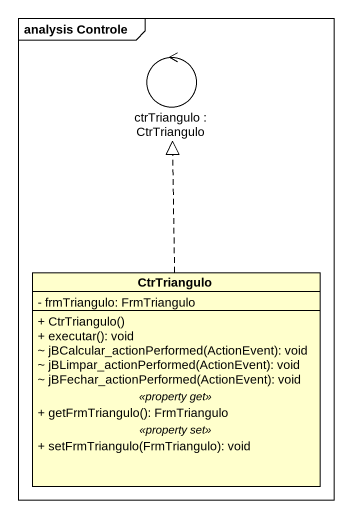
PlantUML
@startuml
mainframe analysis Controle
allowmixing
hide circle
hide empty members
skinparam classAttributeIconSize 0
control "ctrTriangulo : CtrTriangulo" as ctrTriangulo
class CtrTriangulo {
  - frmTriangulo: FrmTriangulo
  --
  + CtrTriangulo()
  + executar(): void
  ~ jBCalcular_actionPerformed(ActionEvent): void
  ~ jBLimpar_actionPerformed(ActionEvent): void
  ~ jBFechar_actionPerformed(ActionEvent): void
  .. <<property get>> ..
  + getFrmTriangulo(): FrmTriangulo
  .. <<property set>> ..
  + setFrmTriangulo(FrmTriangulo): void
}
CtrTriangulo .up.|> ctrTriangulo
@enduml
